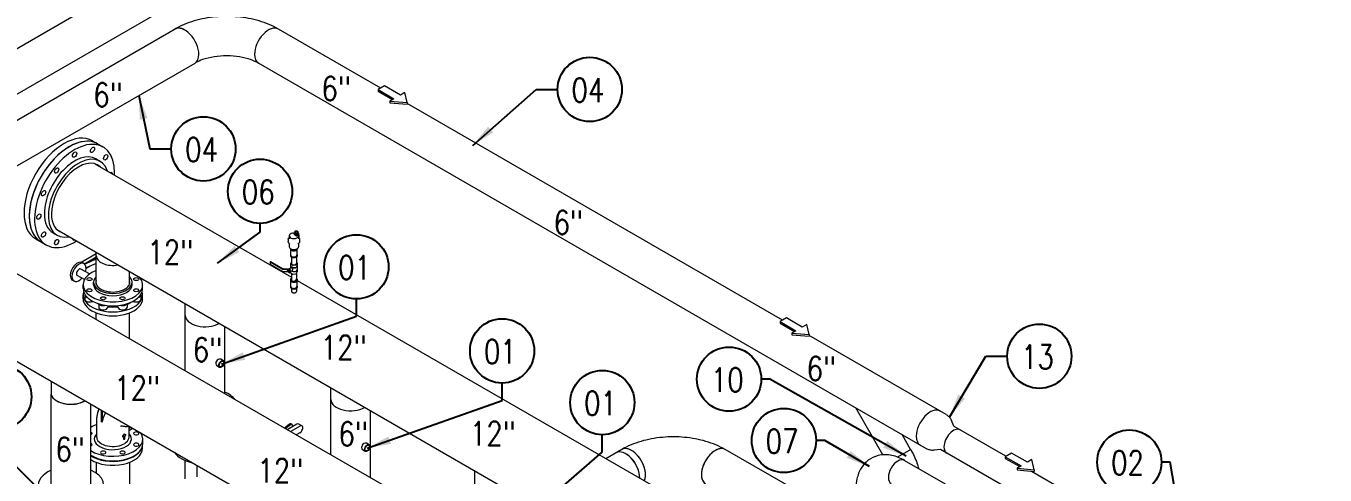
# Model space of a CAD drawing. Header units: millimetres. Extents: x -312439 to 477422, y -331570 to 212570.
# Drawn here: x 341961 to 348745, y 158085 to 160431 of the extents above; entities that cross this region are included whole.
import ezdxf

# ---------------------------------------------------------------- set-up
doc = ezdxf.new("R2010")
doc.units = ezdxf.units.MM
doc.layers.add('ARCONDTEXTO', color=4, linetype='Continuous')
doc.layers.add('TEXTO FORMATO', color=4, linetype='Continuous')
doc.styles.add('ROMAND', font='ROMAND.SHX')
doc.styles.add('ROMANS', font='romans.shx', dxfattribs={"height": 187.5})
doc.dimstyles.new('1-50 (MILIMETRO)', dxfattribs={"dimscale": 0, "dimtxt": 125, "dimasz": 125, "dimexe": 100, "dimexo": 100, "dimgap": 50, "dimtad": 0, "dimdec": 0, "dimzin": 0, "dimdsep": 46, "dimtxsty": 'ROMAND', "dimcen": -390, "dimclrd": 1, "dimclre": 1, "dimclrt": 3, "dimadec": 0, "dimazin": 0, "dimtfac": 1, "dimtdec": 0, "dimtix": 1, "dimtmove": 2, "dimatfit": 2, "dimfxl": 1, "dimtvp": 1, "dimtolj": 1, "dimtzin": 0, "dimarcsym": 0})

msp = doc.modelspace()

# ---------------------------------------------------------------- linework, layer by layer
at = {"color": 5, "linetype": 'Continuous', "lineweight": 0, "extrusion": (4.44089e-16, 0.816497, 0.57735)}
for p, q in [((345781.646, 162545.109), (341454.494, 160046.827)), ((345884.708, 162366.6), (341101.974, 159605.287)), ((342739.418, 160414.16), (341778.831, 159859.564)), ((343813.311, 160106.107), (343278.807, 160414.703)), ((342842.48, 160235.651), (341426.316, 159418.028)), ((346663.512, 158222.531), (343175.745, 160236.194)), ((345912.318, 158894.245), (343951.385, 160026.39)), ((342307.687, 159830.89), (342362.766, 159799.09)), ((340744.694, 159811.563), (343978.598, 157944.468)), ((342320.66, 159710.829), (343346.943, 159118.304)), ((342326.636, 159736.511), (342347.247, 159724.611)), ((340546.408, 159468.121), (343780.312, 157601.026)), ((342122.373, 159367.387), (344877.088, 157776.952)), ((343364.753, 159356.795), (343364.753, 159351.764)), ((343379.71, 159356.795), (343379.71, 159351.764)), ((342011.911, 159318.591), (342066.99, 159286.791)), ((342103.12, 159349.37), (342123.731, 159337.47)), ((343329.873, 159316.524), (343329.873, 159305.754)), ((343335.151, 159334.863), (343335.151, 159318.725)), ((343335.346, 159295.21), (343335.346, 159277.021)), ((343339.405, 159291.835), (343335.61, 159294.987)), ((343360.635, 159349.628), (343364.753, 159352.006)), ((343360.635, 159349.628), (343374.152, 159341.824)), ((343360.635, 159342.788), (343360.635, 159349.628)), ((343360.635, 159342.788), (343374.152, 159334.984)), ((343374.152, 159341.824), (343384.572, 159347.84)), ((343374.152, 159334.984), (343374.152, 159341.824)), ((343374.152, 159334.984), (343383.08, 159340.138)), ((343379.507, 159350.765), (343384.572, 159347.84)), ((343380.568, 159291.835), (343384.363, 159294.987)), ((343384.572, 159347.84), (343384.572, 159339.334)), ((343384.572, 159341.705), (343386.625, 159340.52)), ((343384.572, 159339.334), (343386.625, 159340.52)), ((343384.627, 159295.21), (343384.627, 159277.021)), ((343384.821, 159334.863), (343384.821, 159318.725)), ((343384.821, 159323.289), (343386.625, 159324.331)), ((343386.625, 159340.52), (343386.625, 159324.331)), ((343390.1, 159316.524), (343390.1, 159305.754)), ((342328.032, 159240.146), (342251.945, 159196.217)), ((342265.953, 159188.435), (342328.032, 159224.276)), ((342328.032, 159217.245), (342299.033, 159204.532)), ((342328.032, 159082.186), (342328.032, 159248.65)), ((343343.269, 159233.707), (343343.269, 159262.935)), ((343346.943, 159223.971), (343346.943, 159190.854)), ((343373.03, 159223.971), (343373.03, 159190.854)), ((343376.704, 159233.707), (343376.704, 159262.935)), ((342293.012, 159135.333), (342247.51, 159161.15)), ((342263.807, 159189.875), (342255.071, 159194.831)), ((342296.518, 159176.073), (342274.643, 159163.443)), ((342274.927, 159190.615), (342328.032, 159213.894)), ((342328.032, 159189.888), (342274.927, 159166.608)), ((343237.963, 159200.154), (343235.409, 159198.679)), ((343235.409, 159198.679), (343235.409, 159186.879)), ((343235.409, 159198.679), (343298.456, 159162.278)), ((343235.409, 159186.879), (343298.456, 159150.478)), ((343237.963, 159200.154), (343301.011, 159163.753)), ((343304.508, 159162.917), (343328.713, 159162.917)), ((343304.508, 159160.831), (343327.216, 159160.831)), ((343304.508, 159149.031), (343325.304, 159149.031)), ((343325.875, 159151.62), (343329.05, 159153.453)), ((343327.216, 159160.831), (343327.216, 159152.395)), ((343327.216, 159160.831), (343339.505, 159153.736)), ((343327.227, 159152.401), (343327.227, 159154.613)), ((343327.346, 159154.876), (343329.02, 159155.843)), ((343327.43, 159154.902), (343330.561, 159155.182)), ((343328.713, 159162.917), (343342.06, 159155.211)), ((343329.105, 159155.869), (343332.236, 159156.149)), ((343330.968, 159154.947), (343334.099, 159151.052)), ((343332.643, 159155.914), (343335.774, 159152.018)), ((343333.792, 159161.389), (343344.268, 159167.438)), ((343334.303, 159150.527), (343334.303, 159146.352)), ((343335.977, 159151.494), (343335.977, 159147.319)), ((343342.06, 159155.211), (343339.505, 159153.736)), ((343339.505, 159153.736), (343339.505, 159141.936)), ((343342.06, 159143.411), (343342.06, 159155.211)), ((343342.06, 159147.845), (343352.2, 159153.699)), ((343342.446, 159176.854), (343342.446, 159166.386)), ((343343.013, 159188.365), (343343.013, 159174.365)), ((343346.943, 159196.899), (343343.043, 159188.497)), ((343343.272, 159188.004), (343355.05, 159181.204)), ((343355.05, 159167.204), (343343.272, 159174.004)), ((343355.905, 159181.072), (343371.993, 159183.561)), ((343371.993, 159169.561), (343355.905, 159167.072)), ((343372.619, 159183.922), (343376.93, 159193.21)), ((343376.93, 159179.21), (343372.619, 159169.922)), ((343376.701, 159193.704), (343373.03, 159195.823)), ((343376.96, 159193.343), (343376.96, 159179.343)), ((343376.96, 159155.299), (343376.96, 159146.343)), ((343377.527, 159176.854), (343377.527, 159157.854)), ((342211.989, 159098.544), (342203.253, 159103.501)), ((342265.988, 159105.879), (342228.287, 159127.269)), ((342314.132, 159079.298), (342314.132, 159091.998)), ((342501.089, 159082.186), (342501.089, 159148.736)), ((342514.99, 159079.298), (342514.99, 159091.998)), ((343329.305, 159145.679), (343332.48, 159147.512)), ((343330.561, 159146.018), (343330.35, 159146.282)), ((343334.099, 159146.063), (343330.968, 159145.783)), ((343332.59, 159145.928), (343339.505, 159141.936)), ((343334.184, 159146.089), (343335.858, 159147.056)), ((343339.505, 159141.936), (343342.06, 159143.411)), ((343343.013, 159148.395), (343343.013, 159141.365)), ((343343.269, 159105.572), (343343.269, 159105.678)), ((343343.269, 159069.784), (343343.269, 159099.012)), ((343343.272, 159141.004), (343355.05, 159134.204)), ((343346.943, 159138.884), (343346.943, 159105.678)), ((343355.905, 159134.072), (343371.993, 159136.561)), ((343372.619, 159136.922), (343376.93, 159146.21)), ((343373.03, 159137.808), (343373.03, 159105.678)), ((343376.704, 159105.572), (343376.704, 159105.678)), ((343376.704, 159069.784), (343376.704, 159099.012)), ((343377.683, 159100.556), (345359.186, 157956.535)), ((342259.018, 159058.698), (342259.018, 159079.298)), ((342259.018, 159006.298), (342259.018, 159026.898)), ((342269.087, 159024.674), (342269.087, 159002.474)), ((342560.035, 159024.674), (342560.035, 159002.474)), ((342570.103, 159058.698), (342570.103, 159079.298)), ((342570.103, 159006.298), (342570.103, 159026.898)), ((343346.943, 159060.047), (343346.943, 159044.364)), ((343373.03, 159060.047), (343373.03, 159044.364)), ((342301.262, 158990.061), (342310.082, 158992.171)), ((342340.672, 158979.675), (342340.672, 158961.144)), ((342385.441, 158956.002), (342393.391, 158967.083)), ((342393.391, 158969.731), (342393.391, 158967.083)), ((342435.731, 158967.083), (342435.731, 158969.731)), ((342435.731, 158967.083), (342443.68, 158956.002)), ((342488.449, 158975.143), (342511.654, 158988.54)), ((342488.449, 158979.675), (342488.449, 158961.144)), ((342519.039, 158992.171), (342527.859, 158990.061)), ((342792.671, 158629.163), (342792.671, 158980.39)), ((342328.032, 158897.422), (342328.032, 158931.674)), ((342501.089, 158797.508), (342501.089, 158931.674)), ((342998.796, 158510.157), (342998.796, 158861.384)), ((346766.574, 158401.04), (346050.392, 158814.528)), ((342091.927, 158575.815), (342091.927, 158514.638)), ((343553.625, 158189.826), (343553.625, 158541.053)), ((342092.663, 158022.587), (342092.663, 158507.539)), ((342298.787, 158022.587), (342298.787, 158456.384)), ((342337.026, 158418.351), (342342.559, 158431.113)), ((342352.856, 158425.168), (342352.856, 158363.606)), ((342358.486, 158421.918), (342358.486, 158360.356)), ((343759.75, 158070.82), (343759.75, 158422.047)), ((346435.421, 158190.706), (346293.815, 158435.975)), ((342330.053, 158283.137), (342330.053, 158384.737)), ((342497.057, 158340.087), (342498.463, 158341.102)), ((342499.068, 158283.137), (342499.068, 158340.752)), ((342507.594, 158335.83), (342506.377, 158335.127)), ((343337.681, 158350.379), (343310.862, 158329.985)), ((343314.709, 158327.764), (343341.974, 158348.497)), ((343375.41, 158350.095), (343325.72, 158321.407)), ((343341.751, 158312.152), (343391.441, 158340.84)), ((343348.858, 158350.201), (343344.565, 158352.083)), ((343402.157, 158341.902), (343386.126, 158351.157)), ((346806.632, 158339.829), (346794.226, 158369.208)), ((347078.5, 158182.766), (346807.408, 158339.281)), ((342467.859, 158287.316), (342466.987, 158287.82)), ((342466.987, 158283.753), (342466.987, 158287.82)), ((342467.859, 158283.25), (342466.987, 158283.753)), ((342467.859, 158283.25), (342467.859, 158287.316)), ((342472.208, 158271.061), (342472.208, 158285.383)), ((342473.074, 158270.56), (342472.208, 158271.061)), ((342473.074, 158270.56), (342473.074, 158285.844)), ((342475.184, 158299.082), (342474.318, 158299.582)), ((342477.22, 158272.954), (342477.22, 158288.237)), ((342481.715, 158295.317), (342480.843, 158295.82)), ((342481.715, 158291.25), (342481.715, 158295.317)), ((342506.206, 158331.761), (342499.068, 158327.64)), ((342516.101, 158326.048), (342499.068, 158316.214)), ((342523.148, 158326.85), (342521.931, 158326.147)), ((342570.716, 158249.237), (342570.716, 158273.137)), ((343391.441, 158305.84), (343372.061, 158294.652)), ((346580.841, 158218.808), (346536.282, 158295.987)), ((342570.103, 158225.437), (342570.103, 158241.26)), ((345072.052, 158218.353), (344988.878, 158170.332)), ((345996.591, 157996.523), (345612.37, 158218.353)), ((346581.167, 158218.995), (346511.932, 158179.023)), ((346736.55, 158218.445), (346704.905, 158214.5)), ((350451.741, 156073.579), (346737.413, 158218.047)), ((342328.032, 158150.812), (342328.032, 158094.099)), ((342501.089, 158150.812), (342501.089, 157996.763)), ((342792.671, 158065.927), (342792.671, 158160.565)), ((342852.881, 158136.478), (342852.881, 158075.301)), ((346548.871, 158161.547), (346761.344, 158038.876)), ((344304.433, 157558.121), (344304.433, 158107.574)), ((347212.554, 158105.369), (350521.735, 156194.813))]:
    msp.add_line(p, q, dxfattribs=at)
at = {"color": 1, "linetype": 'Continuous', "lineweight": 0, "extrusion": (4.44089e-16, 0.816497, 0.57735)}
for p, q in [((343833.415, 160117.715), (343800.199, 160098.537)), ((343915.964, 160070.055), (343833.415, 160117.715)), ((343800.199, 160098.537), (343882.748, 160050.877)), ((343800.199, 160098.537), (343800.199, 160089.994)), ((343800.199, 160089.994), (343875.349, 160046.606)), ((343882.748, 160050.877), (343861.377, 160038.539)), ((343861.377, 160038.539), (343951.385, 160030.427)), ((343861.377, 160038.539), (343861.377, 160029.996)), ((343939.453, 160083.616), (343915.964, 160070.055)), ((343951.385, 160030.427), (343939.453, 160083.616)), ((343861.377, 160029.996), (343951.385, 160021.884)), ((343951.385, 160030.427), (343951.385, 160021.884)), ((345932.422, 158905.852), (345899.206, 158886.675)), ((345899.206, 158886.675), (345981.755, 158839.015)), ((345899.206, 158886.675), (345899.206, 158878.132)), ((345899.206, 158878.132), (345974.356, 158834.744)), ((346014.971, 158858.193), (345932.422, 158905.852)), ((345981.755, 158839.015), (345960.384, 158826.677)), ((345960.384, 158826.677), (346050.392, 158818.565)), ((345960.384, 158826.677), (345960.384, 158818.133)), ((345960.384, 158818.133), (346050.392, 158810.022)), ((346038.46, 158871.754), (346014.971, 158858.193)), ((346050.392, 158818.565), (346038.46, 158871.754)), ((346050.392, 158818.565), (346050.392, 158810.022)), ((347108.29, 158199.965), (347075.073, 158180.788)), ((347190.839, 158152.305), (347108.29, 158199.965)), ((347075.073, 158180.788), (347157.622, 158133.128)), ((347075.073, 158180.788), (347075.073, 158172.244)), ((347075.073, 158172.244), (347150.224, 158128.856)), ((347157.622, 158133.128), (347136.252, 158120.789)), ((347214.327, 158165.866), (347190.839, 158152.305)), ((347226.26, 158112.677), (347214.327, 158165.866)), ((347136.252, 158120.789), (347226.26, 158112.677)), ((347136.252, 158120.789), (347136.252, 158112.246)), ((347136.252, 158112.246), (347226.26, 158104.134)), ((347226.26, 158112.677), (347226.26, 158104.134))]:
    msp.add_line(p, q, dxfattribs=at)
at = {"color": 5, "linetype": 'Continuous', "lineweight": 0, "extrusion": (1.66533e-16, 0.816497, 0.57735)}
for p, q in [((342992.035, 158682.393), (342978.054, 158690.466)), ((342971.888, 158647.497), (342957.929, 158655.557)), ((343732.842, 158208.16), (343718.883, 158216.22)), ((343752.989, 158243.056), (343739.008, 158251.129))]:
    msp.add_line(p, q, dxfattribs=at)
at = {"color": 5, "linetype": 'Continuous', "lineweight": 0}
for centre, radius, start, end in [((342973.92, 158669.588), 21.283, 78.8015211, 221.1984789), ((342414.561, 158384.737), 84.507, 156.5610509, 180), ((343734.874, 158230.251), 21.283, 78.8015211, 221.1984789)]:
    msp.add_arc(centre, radius, start, end, dxfattribs=at)
for centre, major_axis, ratio, start_param, end_param in [((342790.02, 160325.448), (51.531, -89.255), 0.57735027, 2.34344299, 3.2764086), ((342790.949, 160324.905), (51.531, -89.255), 0.57735027, 0.78539816, 3.14159265), ((343227.276, 160325.448), (-51.531, -89.255), 0.57735027, 3.14159265, 5.49778714), ((342790.949, 160324.905), (51.531, -89.255), 0.57735027, 0, 0.78539816), ((343227.276, 160325.448), (-51.531, -89.255), 0.57735027, 5.49778714, 6.28318531), ((342159.799, 159574.741), (147.888, 256.149), 0.57735027, 0, 3.14159265), ((342187.338, 159558.841), (147.888, 256.149), 0.57735027, 0, 3.14159265), ((342187.338, 159558.841), (-147.888, -256.149), 0.57735027, 3.14159265, 6.28318531), ((342214.878, 159542.941), (-147.888, -256.149), 0.57735027, 2.35619449, 7.11924282), ((342214.878, 159542.941), (111.758, 193.57), 0.57735027, 0, 2.35619449), ((342235.489, 159531.041), (-111.758, -193.57), 0.57735027, 2.66187071, 6.76290725), ((342235.489, 159531.041), (-100.123, -173.418), 0.57735027, 3.00157883, 5.49778714), ((342401.94, 159650.941), (-7.777, -13.47), 0.57735027, 2.37697695, 3.90620835), ((342214.878, 159542.941), (-147.888, -256.149), 0.57735027, 2.30553514, 2.35619449), ((342214.878, 159542.941), (111.758, 193.57), 0.57735027, 2.35619449, 3.14159265), ((342235.489, 159531.041), (-100.123, -173.418), 0.57735027, 5.49778714, 6.42319913), ((342214.878, 159326.941), (-7.777, -13.47), 0.57735027, 5.51856961, 7.04780101), ((343359.986, 159334.863), (24.835, 0), 0.57735027, 1.54468172, 6.6599041), ((343372.231, 159351.764), (7.478, 0), 0.57735027, 3.14159265, 6.28318531), ((343372.383, 159348.861), (3.965, 0), 0.57735027, 3.55478189, 5.93036377), ((342414.561, 159230.192), (-86.528, 0), 0.57735027, 0, 1.89406615), ((343359.986, 159277.021), (24.641, 0), 0.57735027, 3.14159265, 6.28318531), ((343359.986, 159233.707), (16.718, 0), 0.57735027, 3.14159265, 3.92699082), ((343359.986, 159269.495), (16.718, 0), 0.57735027, 3.51203968, 3.92699082), ((343359.986, 159269.601), (16.718, 0), 0.57735027, 3.52948655, 3.92699082), ((343359.986, 159269.495), (16.718, 0), 0.57735027, 3.92699082, 5.91273828), ((343359.986, 159269.601), (16.718, 0), 0.57735027, 3.92699082, 5.89529141), ((343359.986, 159233.707), (16.718, 0), 0.57735027, 3.92699082, 6.28318531), ((342229.162, 159149.166), (-25.909, -45.665), 0.57229596, 3.14159265, 5.49346674), ((342237.898, 159144.209), (25.909, 45.665), 0.57229596, 5.09243634, 8.6350594), ((342237.898, 159144.209), (-9.611, -16.94), 0.57229596, 3.14159265, 5.49346674), ((342414.561, 159079.298), (155.543, 0), 0.57735027, 2.16072194, 6.72075026), ((343304.508, 159165.772), (8.558, 0), 0.57735027, 3.92699082, 4.71238898), ((343304.508, 159153.972), (8.558, 0), 0.57735027, 3.92699082, 4.71238898), ((343304.508, 159165.772), (4.945, 0), 0.57735027, 3.92699082, 4.71238898), ((343327.633, 159154.378), (-0.288, 0.498), 0.57735027, 6.02138592, 7.06858347), ((343329.308, 159155.345), (-0.288, 0.498), 0.57735027, 6.02138592, 6.28318531), ((343330.765, 159154.658), (0.288, -0.498), 0.57735027, 1.83259571, 2.87979327), ((343332.439, 159155.624), (-0.288, 0.498), 0.57735027, 4.97418837, 6.02138592), ((343337.758, 159154.52), (-3.966, 6.869), 0.57735027, 5.49778714, 6.55625261), ((343333.896, 159150.762), (0.288, -0.498), 0.57735027, 0.78539816, 1.83259571), ((343335.571, 159151.729), (-0.288, 0.498), 0.57735027, 3.92699082, 4.97418837), ((343337.758, 159154.52), (-3.966, 6.869), 0.57735027, 3.23048199, 5.49778714), ((343359.986, 159176.854), (-17.541, 0), 0.57735027, 6.02811046, 6.54498469), ((343343.898, 159188.365), (-0.885, 0), 0.57735027, 6.02138592, 7.06858347), ((343343.898, 159174.365), (-0.885, 0), 0.57735027, 0, 0.26179939), ((343359.986, 159176.854), (-17.541, 0), 0.57735027, 0.26179939, 1.30899694), ((343343.898, 159174.365), (-0.885, 0), 0.57735027, 0.26179939, 0.78539816), ((343359.986, 159190.854), (-13.044, 0), 0.57735027, 0, 3.14159265), ((343359.986, 159157.854), (-17.541, 0), 0.57735027, 0.76159837, 1.30899694), ((343355.676, 159181.565), (0.885, 0), 0.57735027, 3.92699082, 4.97418837), ((343355.676, 159167.565), (-0.885, 0), 0.57735027, 0.78539816, 1.30899694), ((343359.986, 159176.854), (-17.541, 0), 0.57735027, 1.30899694, 2.35619449), ((343355.676, 159167.565), (-0.885, 0), 0.57735027, 1.30899694, 1.83259571), ((343359.986, 159157.854), (-17.541, 0), 0.57735027, 1.30899694, 2.35619449), ((343371.764, 159184.054), (0.885, 0), 0.57735027, 4.97418837, 6.02138592), ((343371.764, 159170.054), (0.885, 0), 0.57735027, 4.97418837, 5.49778714), ((343359.986, 159176.854), (-17.541, 0), 0.57735027, 2.35619449, 3.3966675), ((343371.764, 159170.054), (0.885, 0), 0.57735027, 5.49778714, 6.02138592), ((343359.986, 159157.854), (-17.541, 0), 0.57735027, 2.35619449, 3.14159265), ((343376.075, 159193.343), (0.885, 0), 0.57735027, 6.02138592, 7.06858347), ((343376.075, 159179.343), (0.885, 0), 0.57735027, 6.02138592, 6.28318531), ((342229.162, 159149.166), (-25.909, -45.665), 0.57229596, 5.49346674, 6.28318531), ((342237.898, 159144.209), (25.909, 45.665), 0.57229596, 2.35187409, 4.33234162), ((342237.898, 159144.209), (-9.611, -16.94), 0.57229596, 5.49346674, 6.28318531), ((342414.561, 159091.998), (100.429, 0), 0.57735027, 2.60918095, 6.81559701), ((342414.561, 159091.998), (88.182, 0), 0.57735027, 2.94763963, 4.3196899), ((342414.561, 159091.998), (88.182, 0), 0.57735027, 4.3196899, 6.47713833), ((343330.765, 159146.308), (-0.288, 0.498), 0.57735027, 1.83259571, 2.87979327), ((343333.896, 159146.587), (0.288, -0.498), 0.57735027, 6.02138592, 7.06858347), ((343335.571, 159147.554), (0.288, -0.498), 0.57735027, 0, 0.78539816), ((343359.986, 159105.678), (16.718, 0), 0.57735027, 2.46581343, 3.92699082), ((343343.898, 159141.365), (-0.885, 0), 0.57735027, 0, 0.78539816), ((343359.986, 159105.572), (16.718, 0), 0.57735027, 3.14159265, 3.92699082), ((343359.986, 159105.678), (13.044, 0), 0.57735027, 3.14159265, 3.92699082), ((343359.986, 159105.678), (16.718, 0), 0.57735027, 3.92699082, 6.95896453), ((343359.986, 159105.572), (16.718, 0), 0.57735027, 3.92699082, 6.28318531), ((343359.986, 159105.678), (13.044, 0), 0.57735027, 3.92699082, 6.28318531), ((343355.676, 159134.565), (0.885, 0), 0.57735027, 3.92699082, 4.97418837), ((343371.764, 159137.054), (0.885, 0), 0.57735027, 4.97418837, 6.02138592), ((343376.075, 159146.343), (0.885, 0), 0.57735027, 6.02138592, 6.28318531), ((342414.561, 159026.898), (-155.543, 0), 0.57735027, 6.10519186, 9.60277141), ((342414.561, 159058.698), (-155.543, 0), 0.57735027, 0, 3.14159265), ((342292.357, 159024.674), (-23.27, 0), 0.57735027, 6.14209881, 7.32295968), ((342414.561, 159079.298), (-100.429, 0), 0.57735027, 0, 3.14159265), ((342536.765, 159024.674), (23.27, 0), 0.57735027, 5.24341093, 6.42427181), ((343359.986, 159069.784), (16.718, 0), 0.57735027, 3.14159265, 3.92699082), ((343359.986, 159069.784), (16.718, 0), 0.57735027, 3.92699082, 6.28318531), ((342414.561, 159006.298), (155.543, 0), 0.57735027, 3.14159265, 6.28318531), ((342292.357, 159002.474), (-23.27, 0), 0.57735027, 0, 1.96349541), ((342414.561, 159028.498), (-113.901, 0), 0.57735027, 0.79231526, 0.86491127), ((342363.942, 158961.144), (23.27, 0), 0.57735027, 3.14159265, 5.89048623), ((342363.942, 158983.344), (23.27, 0), 0.57735027, 3.44340421, 5.24143388), ((342414.561, 159028.498), (-113.901, 0), 0.57735027, 1.36486036, 1.7767323), ((342414.561, 159030.098), (-113.901, 0), 0.57735027, 1.37434468, 1.76724798), ((342465.179, 158961.144), (23.27, 0), 0.57735027, 3.53429174, 6.28318531), ((342465.179, 158983.344), (23.27, 0), 0.57735027, 4.18334408, 5.98137375), ((342536.765, 159002.474), (23.27, 0), 0.57735027, 4.3196899, 6.28318531), ((342895.734, 158919.213), (103.062, 0), 0.57735027, 3.14159265, 5.49778714), ((342895.734, 158919.213), (103.062, 0), 0.57735027, 5.49778714, 5.51768699), ((342194.989, 158514.638), (103.062, 0), 0.57735027, 3.14159265, 5.49778714), ((342195.725, 158514.213), (-103.062, 0), 0.57735027, 0.78034764, 0.78539816), ((342195.725, 158514.213), (-103.062, 0), 0.57735027, 0.78539816, 2.37609433), ((342194.989, 158514.638), (103.062, 0), 0.57735027, 5.49778714, 5.51768699), ((342895.734, 158440.038), (-170.852, 0), 0.57735027, 3.54839541, 4.06484949), ((343656.688, 158479.876), (103.062, 0), 0.57735027, 3.14159265, 5.49778714), ((342417.375, 158383.112), (42.207, 73.104), 0.57735027, 1.57109406, 2.19231796), ((343656.688, 158479.876), (103.062, 0), 0.57735027, 5.49778714, 5.51768699), ((346683.235, 158330.15), (51.531, 89.255), 0.57735027, 0, 2.35619449), ((342414.561, 158273.137), (-156.155, 0), 0.57735027, 5.28422451, 5.54754234), ((342355.671, 158350.737), (-7.168, 12.415), 0.57735027, 5.21642318, 5.77915111), ((342432.786, 158407.409), (-83.525, 67.141), 0.21132487, 2.6375029, 2.68403204), ((342514.154, 158321.237), (-7.961, 13.789), 0.57735027, 6.0872654, 6.26033712), ((343337.681, 158336.379), (6.884, 15.704), 0.49374699, 0, 0.7260513), ((343341.974, 158334.497), (-6.884, -15.704), 0.49374699, 1.89671174, 3.86764395), ((343375.41, 158332.595), (10.717, 18.562), 0.57735027, 0, 0.78539816), ((343391.441, 158323.34), (-10.717, -18.562), 0.57735027, 0.78539816, 3.92699082), ((342292.413, 158302.348), (-13.656, 0), 0.57735027, 3.92699082, 4.226766), ((342292.413, 158302.348), (-13.656, 0), 0.57735027, 2.0564193, 3.92699082), ((342414.561, 158273.137), (-156.155, 0), 0.57735027, 0.73564296, 3.50674393), ((342414.561, 158273.137), (-96.755, 0), 0.57735027, 5.77456605, 7.06858347), ((342414.561, 158283.137), (-84.507, 0), 0.57735027, 0, 0.78539816), ((342414.561, 158273.137), (-96.755, 0), 0.57735027, 0.78539816, 3.65021191), ((342414.561, 158283.137), (-84.507, 0), 0.57735027, 0.78539816, 3.14159265), ((342414.561, 158334.079), (59.766, 103.449), 0.57753972, 4.59638039, 4.71258356), ((342414.561, 158334.079), (60.632, 104.948), 0.57753972, 4.59804735, 4.71258313), ((342414.561, 158322.02), (-85.732, 0), 0.57735027, 2.24168866, 2.32199493), ((342414.561, 158306.737), (-85.732, 0), 0.57735027, 2.32199493, 2.39039405), ((342414.561, 158334.083), (84.507, -48.758), 0.00028422, 5.49798151, 5.61418509), ((342414.561, 158334.083), (85.732, -49.465), 0.00028422, 5.49798107, 5.61251724), ((342414.561, 158322.02), (-85.732, 0), 0.57735027, 2.39039405, 2.4707606), ((342511.154, 158319.505), (-6.736, 11.667), 0.57735027, 4.95166585, 6.04390844), ((342514.154, 158321.237), (-7.961, 13.789), 0.57735027, 4.73523717, 4.90830889), ((342536.708, 158302.348), (-13.656, 0), 0.57735027, 3.92699082, 7.06858347), ((342536.708, 158302.348), (-13.656, 0), 0.57735027, 0.78539816, 3.92699082), ((346683.235, 158330.15), (51.531, 89.255), 0.57735027, 2.35619449, 3.14159265), ((346804.218, 158260.3), (34.997, 60.617), 0.57735027, 0, 2.35619449), ((342292.413, 158243.926), (-13.656, 0), 0.57735027, 3.92699082, 4.226766), ((342292.413, 158243.926), (-13.656, 0), 0.57735027, 2.0564193, 3.92699082), ((342414.561, 158249.237), (-156.155, 0), 0.57735027, 0.73564296, 3.14159265), ((342414.561, 158246.037), (-155.543, 0), 0.57735027, 0.7312828, 3.0485725), ((342414.561, 158225.437), (-155.543, 0), 0.57735027, 0.7312828, 3.14159265), ((342363.966, 158202.615), (-13.656, 0), 0.57735027, 3.92699082, 7.06858347), ((342363.966, 158202.615), (-13.656, 0), 0.57735027, 0.78539816, 3.92699082), ((342465.156, 158202.615), (-13.656, 0), 0.57735027, 3.92699082, 7.06858347), ((342465.156, 158202.615), (-13.656, 0), 0.57735027, 0.78539816, 3.92699082), ((342536.708, 158243.926), (-13.656, 0), 0.57735027, 3.92699082, 7.06858347), ((342536.708, 158243.926), (-13.656, 0), 0.57735027, 0.78539816, 3.92699082), ((342895.734, 158239.238), (-170.852, 0), 0.57735027, 0.36760423, 1.2031921), ((345093.39, 158111.666), (51.531, -89.255), 0.57735027, 0.76549832, 3.14159265), ((345093.39, 158111.666), (51.531, -89.255), 0.57735027, 0.78539816, 3.14159265), ((345123.583, 158129.098), (-51.531, 89.255), 0.57735027, 3.47784288, 6.28318531), ((345123.583, 158129.098), (51.531, -89.255), 0.57735027, 0.78539816, 3.14159265), ((345560.839, 158129.098), (-51.531, -89.255), 0.57735027, 3.14159265, 6.28318531), ((345560.839, 158129.098), (-51.531, -89.255), 0.57735027, 3.14159265, 5.49778714), ((346804.218, 158260.3), (34.997, 60.617), 0.57735027, 2.35619449, 3.14159265), ((346513.874, 158100.93), (34.997, 60.617), 0.57735027, 0, 3.14159265), ((342195.725, 158031.688), (-170.852, 0), 0.57735027, 5.35992847, 7.46128255), ((342195.725, 158031.688), (-170.852, 0), 0.57735027, 1.17809725, 4.06484949), ((345123.583, 158129.098), (51.531, -89.255), 0.57735027, 0.33625022, 0.78539816), ((345560.839, 158129.098), (-51.531, -89.255), 0.57735027, 5.49778714, 6.28318531)]:
    msp.add_ellipse(centre, major_axis=major_axis, ratio=ratio, start_param=start_param, end_param=end_param, dxfattribs=at)
for centre, major_axis in [((342214.878, 159758.941), (-7.777, -13.47)), ((342308.409, 159784.002), (-7.777, -13.47)), ((342376.878, 159744.471), (-7.777, -13.47)), ((342121.347, 159676.002), (-7.777, -13.47)), ((342052.878, 159557.41), (-7.777, -13.47)), ((342027.817, 159434.941), (-7.777, -13.47)), ((342052.878, 159341.41), (-7.777, -13.47)), ((343372.231, 159356.795), (7.478, 0)), ((342121.347, 159301.879), (-7.777, -13.47)), ((343327.59, 159148.65), (1.715, -2.971)), ((342292.357, 159108.523), (13.472, 0)), ((342536.765, 159108.523), (13.472, 0)), ((342292.357, 159050.074), (13.472, 0)), ((342363.942, 159008.744), (13.472, 0)), ((342465.179, 159008.744), (13.472, 0)), ((342536.765, 159050.074), (13.472, 0)), ((342981.962, 158664.945), (-10.074, -17.448)), ((342981.962, 158664.945), (-8.236, -14.266)), ((343742.916, 158225.608), (-10.074, -17.448)), ((343742.916, 158225.608), (-8.236, -14.266))]:
    msp.add_ellipse(centre, major_axis=major_axis, ratio=0.57735027, dxfattribs=at)
for points, knots in [([(343278.807, 160414.703), (343247.818, 160432.595), (343213.881, 160446.624), (343142.323, 160467.674), (343104.688, 160474.668), (343028.113, 160481.67), (342989.183, 160481.67), (342912.608, 160474.668), (342874.973, 160467.674), (342803.415, 160446.624), (342769.478, 160432.595), (342738.489, 160414.703)], [1.57079633, 1.57079633, 1.57079633, 1.57079633, 1.88495559, 1.88495559, 2.19911486, 2.19911486, 2.51327412, 2.51327412, 2.82743339, 2.82743339, 3.14159265, 3.14159265, 3.14159265, 3.14159265]), ([(343175.745, 160236.194), (343164.103, 160242.916), (343149.815, 160249.454), (343116.437, 160260.96), (343097.144, 160265.829), (343055.422, 160272.698), (343032.906, 160274.578), (342987.482, 160274.757), (342964.579, 160273.004), (342921.532, 160266.18), (342901.362, 160261.146), (342870.433, 160250.461), (342858.596, 160245.33), (342848.411, 160239.973)], [1.57079633, 1.57079633, 1.57079633, 1.57079633, 1.81792283, 1.81792283, 2.07840546, 2.07840546, 2.34935437, 2.34935437, 2.62419332, 2.62419332, 2.8954114, 2.8954114, 3.09500276, 3.09500276, 3.09500276, 3.09500276]), ([(343329.873, 159316.524), (343329.873, 159318.379), (343330.374, 159320.231), (343332.231, 159323.602), (343333.524, 159325.137), (343335.151, 159326.526)], [2.35619449, 2.35619449, 2.35619449, 2.35619449, 2.664155444, 2.664155444, 2.951007034, 2.951007034, 2.951007034, 2.951007034]), ([(343335.61, 159294.987), (343334.896, 159295.58), (343334.237, 159296.204), (343333.044, 159297.508), (343332.509, 159298.189), (343331.577, 159299.599), (343331.179, 159300.33), (343330.535, 159301.831), (343330.288, 159302.602), (343329.957, 159304.167), (343329.873, 159304.96), (343329.873, 159305.754)], [1.748716859, 1.748716859, 1.748716859, 1.748716859, 1.870212385, 1.870212385, 1.991707912, 1.991707912, 2.113203438, 2.113203438, 2.234698964, 2.234698964, 2.35619449, 2.35619449, 2.35619449, 2.35619449]), ([(343390.1, 159305.754), (343390.1, 159304.96), (343390.016, 159304.167), (343389.685, 159302.602), (343389.438, 159301.831), (343388.794, 159300.33), (343388.396, 159299.599), (343387.464, 159298.189), (343386.929, 159297.508), (343385.736, 159296.204), (343385.077, 159295.58), (343384.363, 159294.987)], [5.497787144, 5.497787144, 5.497787144, 5.497787144, 5.61928267, 5.61928267, 5.740778196, 5.740778196, 5.862273722, 5.862273722, 5.983769249, 5.983769249, 6.105264775, 6.105264775, 6.105264775, 6.105264775]), ([(343386.625, 159324.776), (343387.662, 159323.623), (343388.485, 159322.395), (343389.749, 159319.632), (343390.1, 159318.078), (343390.1, 159316.524)], [5.018769743, 5.018769743, 5.018769743, 5.018769743, 5.23968862, 5.23968862, 5.497787144, 5.497787144, 5.497787144, 5.497787144]), ([(343343.269, 159237.267), (343343.201, 159237.18), (343343.135, 159237.092), (343342.255, 159235.874), (343341.705, 159234.61), (343341.341, 159232.137), (343341.449, 159230.951), (343342.197, 159228.676), (343342.847, 159227.595), (343344.663, 159225.529), (343345.887, 159224.57), (343348.785, 159222.91), (343350.481, 159222.225), (343354.122, 159221.223), (343356.066, 159220.905), (343360.007, 159220.655), (343362.003, 159220.72), (343365.869, 159221.228), (343367.738, 159221.671), (343370.624, 159222.709), (343371.723, 159223.212), (343372.726, 159223.791)], [3.50696779, 3.50696779, 3.50696779, 3.50696779, 3.53144164, 3.53144164, 3.84222219, 3.84222219, 4.11459841, 4.11459841, 4.39655275, 4.39655275, 4.71632468, 4.71632468, 5.05291947, 5.05291947, 5.38826216, 5.38826216, 5.72152189, 5.72152189, 6.05524298, 6.05524298, 6.28318531, 6.28318531, 6.28318531, 6.28318531]), ([(343341.439, 159267.655), (343341.471, 159266.966), (343341.6, 159266.282), (343342.197, 159264.464), (343342.847, 159263.383), (343344.663, 159261.317), (343345.887, 159260.358), (343348.785, 159258.698), (343350.481, 159258.014), (343354.122, 159257.011), (343356.066, 159256.693), (343360.007, 159256.443), (343362.003, 159256.509), (343365.869, 159257.017), (343367.738, 159257.459), (343370.624, 159258.498), (343371.723, 159259), (343372.726, 159259.579)], [3.95353715, 3.95353715, 3.95353715, 3.95353715, 4.11459841, 4.11459841, 4.39655275, 4.39655275, 4.71632468, 4.71632468, 5.05291947, 5.05291947, 5.38826216, 5.38826216, 5.72152189, 5.72152189, 6.05524298, 6.05524298, 6.28318531, 6.28318531, 6.28318531, 6.28318531]), ([(343372.726, 159259.579), (343374.207, 159260.434), (343375.479, 159261.456), (343377.383, 159263.738), (343378.046, 159264.991), (343378.451, 159266.76), (343378.513, 159267.207), (343378.534, 159267.655)], [0, 0, 0, 0, 0.336553874, 0.336553874, 0.653994212, 0.653994212, 0.75885183, 0.75885183, 0.75885183, 0.75885183]), ([(343372.726, 159223.791), (343374.207, 159224.646), (343375.479, 159225.667), (343377.383, 159227.95), (343378.046, 159229.203), (343378.616, 159231.689), (343378.601, 159232.896), (343378.021, 159235.196), (343377.464, 159236.284), (343376.704, 159237.267)], [0, 0, 0, 0, 0.33655387, 0.33655387, 0.65399421, 0.65399421, 0.929963, 0.929963, 1.20542119, 1.20542119, 1.20542119, 1.20542119]), ([(343354.533, 159157.729), (343354.533, 159158.142), (343354.48, 159158.577), (343354.264, 159159.461), (343354.101, 159159.91), (343353.681, 159160.795), (343353.424, 159161.233), (343352.849, 159162.075), (343352.53, 159162.48), (343351.872, 159163.237), (343351.508, 159163.615), (343350.742, 159164.348), (343350.339, 159164.701), (343349.528, 159165.362), (343349.118, 159165.669), (343348.325, 159166.219), (343347.941, 159166.463), (343347.226, 159166.876), (343346.873, 159167.057), (343346.209, 159167.349), (343345.896, 159167.458), (343345.328, 159167.594), (343345.073, 159167.621), (343344.624, 159167.59), (343344.431, 159167.532), (343344.268, 159167.438)], [0, 0, 0, 0, 1.24074145, 1.24074145, 2.4814829, 2.4814829, 3.72222435, 3.72222435, 4.9629658, 4.9629658, 6.2015565, 6.2015565, 7.4401472, 7.4401472, 8.6787379, 8.6787379, 9.9173286, 9.9173286, 11.1559193, 11.1559193, 12.39451, 12.39451, 13.63310071, 13.63310071, 14.87169141, 14.87169141, 14.87169141, 14.87169141]), ([(343352.2, 159153.699), (343352.53, 159153.89), (343352.849, 159154.127), (343353.424, 159154.688), (343353.681, 159155.01), (343354.101, 159155.716), (343354.264, 159156.1), (343354.48, 159156.899), (343354.533, 159157.315), (343354.533, 159157.729)], [34.70634861, 34.70634861, 34.70634861, 34.70634861, 35.94709006, 35.94709006, 37.18783151, 37.18783151, 38.42857296, 38.42857296, 39.66931441, 39.66931441, 39.66931441, 39.66931441]), ([(343346.943, 159112.309), (343346.81, 159112.228), (343346.678, 159112.146), (343345.141, 159111.157), (343343.953, 159110.087), (343342.255, 159107.739), (343341.705, 159106.475), (343341.341, 159104.002), (343341.449, 159102.816), (343342.197, 159100.541), (343342.847, 159099.46), (343344.663, 159097.394), (343345.887, 159096.435), (343348.785, 159094.775), (343350.481, 159094.09), (343354.122, 159093.088), (343356.066, 159092.77), (343360.007, 159092.52), (343362.003, 159092.586), (343365.869, 159093.093), (343367.738, 159093.536), (343370.624, 159094.574), (343371.723, 159095.077), (343372.726, 159095.656)], [3.16483362, 3.16483362, 3.16483362, 3.16483362, 3.19573225, 3.19573225, 3.53144164, 3.53144164, 3.84222219, 3.84222219, 4.11459841, 4.11459841, 4.39655275, 4.39655275, 4.71632468, 4.71632468, 5.05291947, 5.05291947, 5.38826216, 5.38826216, 5.72152189, 5.72152189, 6.05524298, 6.05524298, 6.28318531, 6.28318531, 6.28318531, 6.28318531]), ([(343372.726, 159095.656), (343374.207, 159096.511), (343375.479, 159097.532), (343377.383, 159099.815), (343378.046, 159101.068), (343378.616, 159103.554), (343378.601, 159104.761), (343378.02, 159107.068), (343377.457, 159108.163), (343375.82, 159110.27), (343374.688, 159111.257), (343373.255, 159112.171), (343373.143, 159112.24), (343373.03, 159112.309)], [0, 0, 0, 0, 0.33655387, 0.33655387, 0.65399421, 0.65399421, 0.929963, 0.929963, 1.20718559, 1.20718559, 1.52135554, 1.52135554, 1.54755536, 1.54755536, 1.54755536, 1.54755536]), ([(343343.269, 159073.344), (343343.201, 159073.257), (343343.135, 159073.168), (343342.255, 159071.951), (343341.705, 159070.686), (343341.341, 159068.214), (343341.449, 159067.027), (343342.197, 159064.753), (343342.847, 159063.672), (343344.663, 159061.605), (343345.887, 159060.647), (343348.785, 159058.987), (343350.481, 159058.302), (343354.122, 159057.3), (343356.066, 159056.982), (343360.007, 159056.732), (343362.003, 159056.797), (343365.869, 159057.305), (343367.738, 159057.747), (343370.624, 159058.786), (343371.723, 159059.289), (343372.726, 159059.868)], [3.50696779, 3.50696779, 3.50696779, 3.50696779, 3.53144164, 3.53144164, 3.84222219, 3.84222219, 4.11459841, 4.11459841, 4.39655275, 4.39655275, 4.71632468, 4.71632468, 5.05291947, 5.05291947, 5.38826216, 5.38826216, 5.72152189, 5.72152189, 6.05524298, 6.05524298, 6.28318531, 6.28318531, 6.28318531, 6.28318531]), ([(343346.943, 159044.364), (343346.943, 159043.974), (343347.021, 159043.57), (343347.349, 159042.756), (343347.6, 159042.345), (343348.264, 159041.539), (343348.678, 159041.141), (343349.637, 159040.381), (343350.182, 159040.017), (343351.345, 159039.346), (343352.001, 159039.016), (343353.429, 159038.399), (343354.2, 159038.111), (343355.807, 159037.607), (343356.644, 159037.389), (343358.326, 159037.043), (343359.17, 159036.914), (343360.803, 159036.752), (343361.647, 159036.713), (343363.329, 159036.745), (343364.166, 159036.815), (343365.773, 159037.075), (343366.544, 159037.265), (343367.972, 159037.753), (343368.628, 159038.051), (343369.791, 159038.723), (343370.336, 159039.118), (343371.295, 159040.008), (343371.709, 159040.502), (343372.373, 159041.554), (343372.624, 159042.111), (343372.952, 159043.24), (343373.03, 159043.812), (343373.03, 159044.364)], [8.05775699, 8.05775699, 8.05775699, 8.05775699, 10.07195981, 10.07195981, 12.08616262, 12.08616262, 14.10036543, 14.10036543, 16.11456825, 16.11456825, 18.12877106, 18.12877106, 20.14297387, 20.14297387, 22.15717669, 22.15717669, 24.1713795, 24.1713795, 26.18581875, 26.18581875, 28.200258, 28.200258, 30.21469724, 30.21469724, 32.22913649, 32.22913649, 34.24357574, 34.24357574, 36.25801499, 36.25801499, 38.27245424, 38.27245424, 40.28689348, 40.28689348, 40.28689348, 40.28689348]), ([(343372.726, 159059.868), (343374.207, 159060.723), (343375.479, 159061.744), (343377.383, 159064.027), (343378.046, 159065.279), (343378.616, 159067.765), (343378.601, 159068.972), (343378.021, 159071.273), (343377.464, 159072.361), (343376.704, 159073.344)], [0, 0, 0, 0, 0.33655387, 0.33655387, 0.65399421, 0.65399421, 0.929963, 0.929963, 1.20542119, 1.20542119, 1.20542119, 1.20542119]), ([(342497.057, 158340.087), (342496.184, 158339.455), (342495.04, 158338.941), (342493.262, 158338.433), (342492.873, 158338.336), (342492.063, 158338.156), (342491.642, 158338.075), (342490.33, 158337.855), (342489.392, 158337.741), (342486.396, 158337.491), (342484.155, 158337.449), (342480.435, 158337.57), (342479.134, 158337.64), (342477.093, 158337.793), (342476.396, 158337.852), (342474.981, 158337.984), (342474.262, 158338.058), (342470.607, 158338.463), (342467.495, 158338.905), (342462.546, 158339.745), (342460.85, 158340.054), (342458.233, 158340.563), (342457.349, 158340.74), (342456.004, 158341.018), (342455.327, 158341.159), (342454.643, 158341.305), (342454.186, 158341.403), (342453.954, 158341.453), (342453.727, 158341.503)], [0.036153511, 0.036153511, 0.036153511, 0.036153511, 0.0471470229, 0.0471470229, 0.0500315985, 0.0500315985, 0.052916174, 0.052916174, 0.0586853252, 0.0586853252, 0.0702236275, 0.0702236275, 0.0759927786, 0.0759927786, 0.0788773542, 0.0788773542, 0.0817619297, 0.0817619297, 0.093300232, 0.093300232, 0.0990693831, 0.0990693831, 0.1019539587, 0.1019539587, 0.1033962465, 0.1041173904, 0.1041173904, 0.1048385343, 0.1048385343, 0.1048385343, 0.1048385343]), ([(342506.206, 158331.761), (342506.155, 158332.321), (342506.157, 158332.882), (342506.224, 158334.004), (342506.29, 158334.565), (342506.377, 158335.127)], [0.0337428486, 0.0337428486, 0.0337428486, 0.0337428486, 0.03614408468, 0.03614408468, 0.03854532076, 0.03854532076, 0.03854532076, 0.03854532076]), ([(346766.574, 158401.04), (346769.172, 158399.54), (346771.662, 158397.853), (346776.349, 158394.174), (346778.545, 158392.182), (346782.598, 158387.975), (346784.455, 158385.762), (346787.822, 158381.196), (346789.331, 158378.844), (346792.019, 158374.068), (346793.197, 158371.644), (346794.226, 158369.208)], [5.497787144, 5.497787144, 5.497787144, 5.497787144, 5.580144879, 5.580144879, 5.662502614, 5.662502614, 5.744860349, 5.744860349, 5.827218085, 5.827218085, 5.90957582, 5.90957582, 5.90957582, 5.90957582]), ([(346807.408, 158339.281), (346807.185, 158339.41), (346806.972, 158339.555), (346806.63, 158339.824), (346806.5, 158339.947), (346806.38, 158340.071), (346806.356, 158340.1), (346806.356, 158340.1)], [5.497787144, 5.497787144, 5.497787144, 5.497787144, 5.580144879, 5.580144879, 5.662502614, 5.662502614, 5.715725654, 5.715725654, 5.715725654, 5.715725654]), ([(342521.931, 158326.147), (342520.961, 158326.097), (342519.988, 158326.058), (342518.044, 158326.02), (342517.072, 158326.018), (342516.101, 158326.048)], [0.01602476072, 0.01602476072, 0.01602476072, 0.01602476072, 0.01840250685, 0.01840250685, 0.02078025297, 0.02078025297, 0.02078025297, 0.02078025297]), ([(345612.37, 158218.353), (345581.381, 158236.244), (345547.444, 158250.273), (345475.886, 158271.324), (345438.251, 158278.317), (345361.676, 158285.32), (345322.746, 158285.32), (345246.171, 158278.317), (345208.536, 158271.324), (345136.978, 158250.273), (345103.041, 158236.244), (345072.052, 158218.353)], [1.57079633, 1.57079633, 1.57079633, 1.57079633, 1.88495559, 1.88495559, 2.19911486, 2.19911486, 2.51327412, 2.51327412, 2.82743339, 2.82743339, 3.14159265, 3.14159265, 3.14159265, 3.14159265]), ([(346581.167, 158218.995), (346587.722, 158207.641), (346593.762, 158195.99), (346604.705, 158172.282), (346609.606, 158160.226), (346617.294, 158138.364), (346620.308, 158128.6), (346622.899, 158118.807)], [5.497787144, 5.497787144, 5.497787144, 5.497787144, 5.654866776, 5.654866776, 5.811946409, 5.811946409, 5.937077548, 5.937077548, 5.937077548, 5.937077548]), ([(346704.905, 158214.5), (346702.281, 158214.172), (346699.592, 158213.981), (346694.113, 158213.921), (346691.321, 158214.052), (346685.684, 158214.684), (346682.838, 158215.186), (346677.169, 158216.593), (346674.345, 158217.499), (346668.815, 158219.718), (346666.11, 158221.031), (346663.512, 158222.531)], [1.944405814, 1.944405814, 1.944405814, 1.944405814, 2.026763549, 2.026763549, 2.109121285, 2.109121285, 2.19147902, 2.19147902, 2.273836755, 2.273836755, 2.35619449, 2.35619449, 2.35619449, 2.35619449]), ([(346736.178, 158218.548), (346736.178, 158218.548), (346736.215, 158218.542), (346736.383, 158218.501), (346736.554, 158218.45), (346736.958, 158218.287), (346737.191, 158218.176), (346737.413, 158218.047)], [2.13825598, 2.13825598, 2.13825598, 2.13825598, 2.19147902, 2.19147902, 2.273836755, 2.273836755, 2.35619449, 2.35619449, 2.35619449, 2.35619449]), ([(346548.871, 158161.547), (346527.825, 158173.698), (346505.46, 158182.865), (346458.781, 158192.302), (346434.294, 158192.637), (346392.039, 158182.098), (346374.2, 158173.631), (346344.273, 158150.802), (346332.063, 158136.839), (346311.863, 158103.962), (346304.721, 158084.69), (346296.97, 158048.671), (346295.4, 158032.033), (346295.4, 158015.205)], [1.57079633, 1.57079633, 1.57079633, 1.57079633, 1.88495559, 1.88495559, 2.1921911, 2.1921911, 2.43041341, 2.43041341, 2.65917144, 2.65917144, 2.92406257, 2.92406257, 3.14159265, 3.14159265, 3.14159265, 3.14159265])]:
    msp.add_open_spline(points, degree=3, knots=knots, dxfattribs=at)
msp.add_open_spline([(342375.156, 158407.458), (342375.854, 158408.667), (342376.551, 158409.876), (342377.249, 158411.085)], degree=3, dxfattribs=at)
at = {"layer": 'TEXTO FORMATO', "color": 1}
for centre in [(344904.981, 160099.379), (342887.455, 159788.631), (343183.466, 159567.271), (343686.538, 159172.709), (344447.492, 158733.372), (347252.951, 158705.594), (345632.594, 158585.901), (341821.655, 158494.226), (344970.695, 158463.575), (345918.974, 158265.416), (347722.797, 158152.728)]:
    msp.add_circle(centre, 167.835, dxfattribs=at)

# ---------------------------------------------------------------- texts
at = {"layer": 'ARCONDTEXTO', "linetype": 'Continuous', "lineweight": -3, "style": 'ROMANS', "width": 0.8}
for s, p in [('6"', (343504.213, 160041.564)), ('6"', (342312.633, 160008.636)), ('6"', (344716.348, 159341.737)), ('12"', (342594.811, 159186.128)), ('12"', (343499.948, 158689.205)), ('6"', (342832.1, 158676.993)), ('6"', (346037.962, 158578.703)), ('12"', (342421.555, 158477.008)), ('6"', (343593.054, 158237.656)), ('12"', (344279.174, 158239.318)), ('6"', (342114.551, 158156.653)), ('12"', (343169.32, 158045.285))]:
    msp.add_text(s, height=125, dxfattribs=at).set_placement(p)
at = {"layer": 'ARCONDTEXTO', "color": 3, "linetype": 'Continuous', "lineweight": -3, "style": 'ROMANS', "width": 0.8}
for s, p in [('04', (344809.663, 160033.313)), ('04', (342792.137, 159722.566)), ('06', (343088.148, 159501.206)), ('01', (343591.219, 159106.643)), ('01', (344352.173, 158667.306)), ('13', (347157.632, 158639.529)), ('10', (345537.275, 158519.835)), ('01', (344875.377, 158397.509)), ('07', (345823.655, 158199.35)), ('02', (347627.478, 158086.663))]:
    msp.add_text(s, height=125, dxfattribs=at).set_placement(p)

# ---------------------------------------------------------------- leaders
at = {"layer": 'TEXTO FORMATO'}
for points in [[(344294.158, 159807.272), (344624.991, 160099.379), (344737.146, 160099.379)], [(342550.354, 160066.991), (342607.466, 159788.631), (342719.62, 159788.631)], [(342961.138, 159192.512), (343183.466, 159354.103), (343183.466, 159399.436)], [(342981.962, 158664.945), (343686.538, 158914.207), (343686.538, 159004.874)], [(346783.011, 158387.401), (346972.961, 158705.594), (347085.116, 158705.594)], [(343742.916, 158225.608), (344447.492, 158474.87), (344447.492, 158565.537)], [(346556.606, 158184.031), (345845.762, 158585.901), (345800.429, 158585.901)], [(342365.378, 157682.796), (341821.655, 158214.236), (341821.655, 158326.391)], [(344493.724, 157792.129), (344970.695, 158205.073), (344970.695, 158295.739)], [(346365.123, 158129.209), (346132.143, 158265.416), (346086.809, 158265.416)], [(348032.959, 157597.154), (347935.965, 158152.728), (347890.632, 158152.728)]]:
    msp.add_leader(points, dimstyle='1-50 (MILIMETRO)', override={"dimscale": 1}, dxfattribs=at)

doc.saveas('drawing.dxf')
